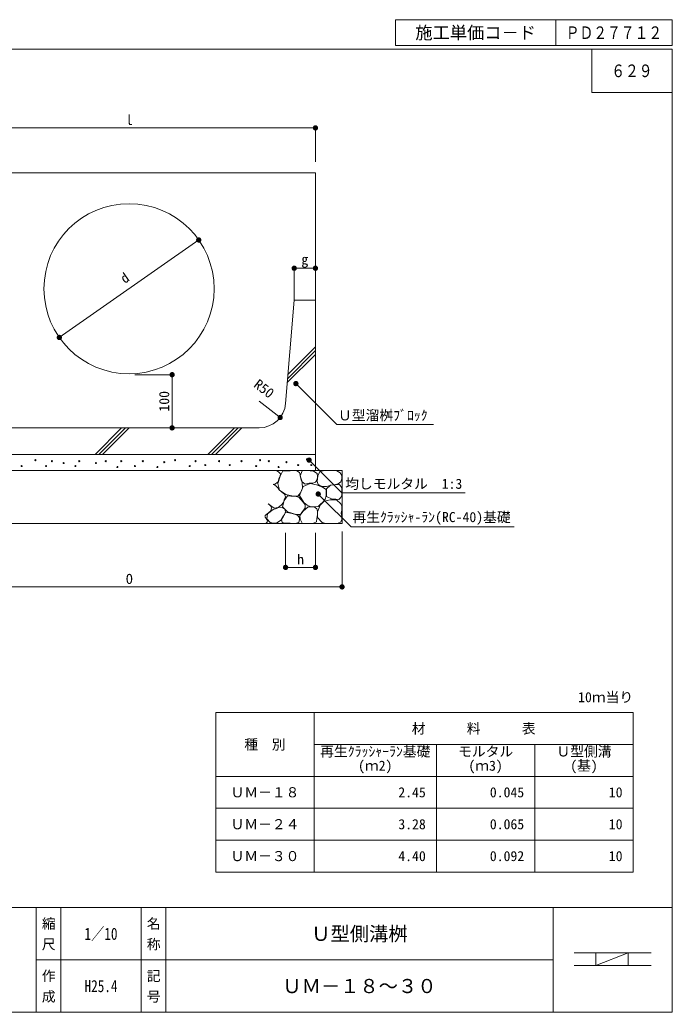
# Model space of a CAD drawing. Units: millimetres at full size, sheet at 1:10; details may follow other scales. Extents: x 121 to 2859, y 2250 to 4117.
# Drawn here: x 1632 to 2859, y 2250 to 4117 of the extents above; entities that cross this region are included whole.
import ezdxf
from ezdxf.enums import TextEntityAlignment as Align

# ---------------------------------------------------------------- set-up
doc = ezdxf.new("R2010")
doc.units = ezdxf.units.MM
doc.header["$LTSCALE"] = 10
doc.linetypes.add('USER1', pattern=[50, 37.5, -12.5])
for name, color, linetype, lineweight in [('0_2', 7, 'Continuous', 13), ('_0-0_', 7, 'Continuous', 13), ('ハッチ', 4, 'Continuous', 13), ('寸法', 1, 'Continuous', 13), ('本体', 7, 'Continuous', 13)]:
    doc.layers.add(name, color=color, linetype=linetype, lineweight=lineweight)
doc.styles.add('@ＭＳ ゴシック', font='')
doc.styles.add('ＭＳ ゴシック', font='')
doc.styles.get('@ＭＳ ゴシック').set_extended_font_data('@MS Gothic')
doc.styles.get('ＭＳ ゴシック').set_extended_font_data('MS Gothic')

# ---------------------------------------------------------------- blocks, each defined once
blk = doc.blocks.new('filled_dot')
at = {"color": 0, "linetype": 'Continuous', "lineweight": -2, "const_width": 1.25}
blk.add_lwpolyline([(-0.625, 0, 1), (0.625, 0, 1)], format="xyb", close=True, dxfattribs=at)

msp = doc.modelspace()

# ---------------------------------------------------------------- linework, layer by layer
at = {"layer": '0_2'}
for p, q in [((2000.86, 2814.03), (2000.86, 2514.03)), ((2000.86, 2814.03), (2785.86, 2814.03)), ((2185.86, 2814.03), (2185.86, 2514.03)), ((2785.86, 2814.03), (2785.86, 2514.03)), ((2185.86, 2754.03), (2785.86, 2754.03)), ((2415.86, 2754.03), (2415.86, 2514.03)), ((2600.86, 2754.03), (2600.86, 2514.03)), ((2000.86, 2694.03), (2785.86, 2694.03)), ((2000.86, 2634.03), (2785.86, 2634.03)), ((2000.86, 2574.03), (2785.86, 2574.03)), ((2000.86, 2514.03), (2785.86, 2514.03)), ((2635.3, 2348.71), (1663.35, 2348.71))]:
    msp.add_line(p, q, dxfattribs=at)
at = {"layer": '_0-0_'}
for p, q in [((2339.03, 4117.09), (2859.14, 4117.09)), ((2339.03, 4117.09), (2339.03, 4068.72)), ((2640.23, 4117.09), (2640.23, 4068.72)), ((2859.14, 4117.09), (2859.14, 4068.72)), ((2339.03, 4068.72), (2859.14, 4068.72)), ((2707.79, 4062.23), (2707.79, 3980.23)), ((2859.14, 3980.23), (2707.79, 3980.23)), ((1663.35, 2447), (1663.35, 2250.42)), ((1709.31, 2447), (1709.31, 2250.42)), ((1860.79, 2447), (1860.79, 2250.53)), ((1906.75, 2447), (1906.75, 2250.42)), ((2635.3, 2447), (2635.3, 2250.42))]:
    msp.add_line(p, q, dxfattribs=at)
at = {"layer": '_0-0_', "color": 6}
msp.add_line((121.01, 2447), (2859.14, 2447), dxfattribs=at)
msp.add_lwpolyline([(2859.14, 4062.23), (121.01, 4062.23), (121.01, 2250.42), (2859.14, 2250.42)], close=True, dxfattribs=at)
at = {"layer": 'ハッチ'}
for p, q in [((2136.07, 3442.54), (2188.32, 3494.79)), ((2136.71, 3450.25), (2188.32, 3501.86)), ((1773.87, 3299.54), (1823.87, 3349.54)), ((1780.94, 3299.54), (1830.94, 3349.54)), ((1986, 3299.54), (2036, 3349.54)), ((1993.07, 3299.54), (2043.07, 3349.54))]:
    msp.add_line(p, q, dxfattribs=at)
at = {"layer": 'ハッチ', "linetype": 'USER1'}
for p, q in [((2135.43, 3434.82), (2188.32, 3487.72)), ((1788.01, 3299.54), (1838.01, 3349.54)), ((2000.14, 3299.54), (2050.14, 3349.54))]:
    msp.add_line(p, q, dxfattribs=at)
at = {"layer": 'ハッチ'}
for points in [[(2119.61, 3253.73), (2122.24, 3259.23), (2122.72, 3263.05), (2118.89, 3267.11), (2115.39, 3268.61)], [(2108.87, 3243.78), (2111, 3243.22), (2117.93, 3248.23), (2119.61, 3253.73)], [(2123.65, 3204.26), (2128.44, 3209.28), (2129.63, 3214.3), (2132.02, 3219.56), (2129.87, 3224.58), (2124.37, 3229.35), (2119.82, 3232.7), (2117.91, 3236.05), (2113.61, 3240.59), (2110.26, 3242.74), (2108.73, 3243.21)], [(2097.56, 3187.68), (2100.82, 3190.35), (2104.38, 3193.76), (2105.87, 3198.95), (2103.94, 3202.95), (2100.38, 3205.76), (2099.13, 3206.65)], [(2099.17, 3206.77), (2110.98, 3198.76), (2117.91, 3199.48), (2123.65, 3204.26)], [(2091.63, 3169.89), (2095.19, 3169.89), (2097.71, 3172.41), (2097.86, 3175.38), (2095.78, 3179.23), (2092.96, 3182.79), (2092.89, 3182.83)], [(2093.42, 3184.86), (2093.7, 3184.86), (2097.56, 3187.68)]]:
    msp.add_lwpolyline(points, dxfattribs=at)
for points in [[(2160.36, 3227.28), (2163.65, 3236.38), (2163.39, 3246.75), (2161.12, 3253.83), (2159.34, 3260.92), (2158.08, 3265.47), (2153.27, 3268.76), (2147.76, 3269.38), (2140.61, 3269.01), (2133.53, 3268.5), (2127.2, 3268.5), (2122.14, 3258.64), (2117.83, 3244.98), (2120.87, 3232.59), (2132.52, 3224.24), (2146.44, 3221.21), (2155.04, 3220.96)], [(2176.3, 3245.23), (2183.39, 3245.49), (2188.45, 3247.26), (2191.49, 3252.32), (2192, 3257.63), (2191.49, 3263.95), (2184.65, 3268.25), (2178.33, 3269.01), (2171.38, 3269.33), (2163.39, 3269.01), (2159.85, 3259.15), (2163.39, 3248.27), (2168.96, 3243.72)], [(2196.32, 3241.21), (2200.89, 3239.47), (2208.94, 3239.25), (2218.07, 3241.64), (2225.9, 3242.73), (2231.12, 3244.47), (2236.12, 3247.73), (2238.02, 3253.4), (2237.69, 3260.04), (2235.03, 3264.89), (2228.51, 3268.59), (2220.46, 3269.24), (2213.53, 3269.25), (2202.85, 3268.59), (2196.54, 3267.28), (2192.84, 3259.46), (2191.54, 3248.6), (2193.71, 3243.16)], [(2178.4, 3201.84), (2186.44, 3200.95), (2193.59, 3201.84), (2197.46, 3205.41), (2202.52, 3210.47), (2206.39, 3215.23), (2208.47, 3221.78), (2208.47, 3228.32), (2208.77, 3233.38), (2201.63, 3237.84), (2190.31, 3242.6), (2178.4, 3244.98), (2165.42, 3239.42), (2158.58, 3222.47), (2166.19, 3208.98), (2172.74, 3203.93)], [(2226.8, 3215.21), (2232.12, 3214.58), (2236.19, 3218.65), (2238.02, 3223.13), (2237.75, 3229.78), (2237.97, 3236.47), (2233.37, 3243.02), (2216.8, 3241.46), (2209.29, 3234.59), (2208.98, 3220.21), (2219.92, 3215.21)], [(2164.15, 3192.38), (2166.68, 3195.41), (2169.22, 3199.2), (2168.96, 3204.52), (2165.93, 3209.07), (2160.86, 3214.89), (2157.32, 3219.44), (2152.26, 3220.45), (2141.88, 3220.96), (2135.55, 3221.71), (2129.73, 3212.86), (2126.44, 3201.23), (2135.55, 3191.62), (2152.26, 3186.31), (2160.36, 3186.81)], [(2228.92, 3169.9), (2235.35, 3171.96), (2237.93, 3176.59), (2238.04, 3182.8), (2236.9, 3189.2), (2238.12, 3194.96), (2237.67, 3202.09), (2236.12, 3206.95), (2227.63, 3213.9), (2215.79, 3214.15), (2204.46, 3211.84), (2197.25, 3204.38), (2192.1, 3191.77), (2192.36, 3181.22), (2200.85, 3171.7), (2207.55, 3169.9), (2217.59, 3169.64)], [(2126.28, 3181.8), (2129.87, 3186.81), (2132.02, 3191.59), (2130.59, 3196.61), (2126.28, 3199.72), (2120.78, 3200.44), (2115.28, 3198.05), (2108.58, 3196.14), (2098.06, 3187.53), (2096.62, 3178.21), (2103.08, 3171.28), (2109.3, 3170.08), (2115.28, 3170.32), (2122.93, 3175.82)], [(2190.94, 3179.12), (2192.11, 3185.88), (2192.11, 3192.41), (2191.18, 3197.07), (2185.81, 3200.8), (2174.61, 3201.04), (2165.04, 3193.11), (2158.74, 3184.48), (2159.67, 3177.72), (2163.64, 3170.49), (2171.81, 3169.79), (2184.64, 3170.02), (2190.48, 3173.05)], [(2158.36, 3177.01), (2158.6, 3180.12), (2155.49, 3184.42), (2150.94, 3186.57), (2144.72, 3188.48), (2138.27, 3189.92), (2132.29, 3190.39), (2128.46, 3183.7), (2124.63, 3177.25), (2125.83, 3171.27), (2131.33, 3170.08), (2140.66, 3170.56), (2150.22, 3169.6), (2157.16, 3171.51)]]:
    msp.add_lwpolyline(points, close=True, dxfattribs=at)
for centre in [(1661.52, 3288.75), (1692.75, 3286.92), (1744.2, 3286.92), (1793.81, 3286.92), (1823.21, 3286.92), (1863.63, 3286.92), (1904.05, 3285.08), (1924.26, 3288.75), (1962.85, 3286.92), (2006.95, 3286.92), (2049.21, 3286.92), (2084.12, 3288.75), (2100.66, 3286.92), (2133.73, 3285.08), (2172.31, 3290.59), (1635.79, 3277.73), (1681.73, 3277.73), (1714.8, 3283.24), (1736.85, 3277.73), (1775.43, 3283.24), (1815.86, 3275.89), (1848.93, 3277.73), (1891.19, 3275.89), (1951.83, 3277.73), (1981.22, 3279.57), (2027.16, 3279.57), (2076.77, 3277.73), (2119.03, 3275.89), (2155.78, 3279.57), (2180.55, 3279.57)]:
    msp.add_circle(centre, 1, dxfattribs=at)
at = {"layer": '寸法'}
for p, q in [((1488.32, 3913.82), (2188.32, 3913.82)), ((2188.32, 3850.25), (2188.32, 3913.82)), ((1968.88, 3702.97), (1706.64, 3519.59)), ((2148.32, 3649.84), (2188.32, 3649.84)), ((2148.32, 3589.54), (2148.32, 3649.84)), ((2188.32, 3589.54), (2188.32, 3649.84)), ((1848.34, 3449.54), (1918.73, 3449.54)), ((1918.73, 3449.54), (1918.73, 3349.54)), ((2082.31, 3399.54), (2121.97, 3369.08)), ((1848.34, 3349.54), (1918.73, 3349.54)), ((2132.14, 3152.1), (2132.14, 3087.06)), ((2188.32, 3152.1), (2188.32, 3087.06)), ((2238.32, 3154.6), (2238.32, 3050.4)), ((2132.14, 3087.06), (2188.32, 3087.06)), ((1438.32, 3050.4), (2238.32, 3050.4))]:
    msp.add_line(p, q, dxfattribs=at)
for points in [[(2151.48, 3432.88), (2158.55, 3425.81), (2228.46, 3355.9), (2410.63, 3355.9)], [(2176.43, 3288.82), (2183.5, 3281.75), (2238.13, 3227.13), (2470.12, 3227.13)], [(2193.54, 3225.07), (2200.61, 3218), (2255.24, 3163.38), (2562.04, 3163.38)]]:
    msp.add_lwpolyline(points, dxfattribs=at)
at = {"layer": '本体'}
for p, q in [((1488.32, 3829.54), (2188.32, 3829.54)), ((2188.32, 3829.54), (2188.32, 3299.54)), ((2132.14, 3395.39), (2148.32, 3589.54)), ((2148.32, 3589.54), (2188.32, 3589.54)), ((2082.31, 3349.54), (1594.33, 3349.54)), ((1488.32, 3299.54), (2188.32, 3299.54)), ((2188.32, 3299.54), (2188.32, 3269.54)), ((1438.32, 3269.54), (2238.32, 3269.54)), ((2238.32, 3269.54), (2238.32, 3169.54)), ((1438.32, 3169.54), (2238.32, 3169.54)), ((2674.99, 2361.9), (2819.51, 2361.9)), ((2715.88, 2361.9), (2715.88, 2338.27)), ((2776.66, 2361.9), (2715.88, 2338.27)), ((2776.66, 2361.9), (2776.66, 2338.27)), ((2674.99, 2338.27), (2819.51, 2338.27))]:
    msp.add_line(p, q, dxfattribs=at)
msp.add_circle((1837.76, 3611.28), 160, dxfattribs=at)
msp.add_arc((2082.31, 3399.54), 50, 270, 355.23637, dxfattribs=at)

# ---------------------------------------------------------------- block references
at = {"layer": '寸法', "xscale": 4, "yscale": 4}
for p, rotation in [((2188.32, 3913.82), 180), ((1968.88, 3702.97), 215), ((2188.32, 3649.84), 180), ((1706.64, 3519.59), 35), ((1918.73, 3449.54), 270), ((2151.48, 3432.88), 315), ((2121.97, 3369.08), 142.5), ((1918.73, 3349.54), 90), ((2176.43, 3288.82), 315), ((2193.54, 3225.07), 315), ((2188.32, 3087.06), 180), ((2238.32, 3050.4), 180)]:
    msp.add_blockref('filled_dot', p, dxfattribs=dict(at, rotation=rotation))
for p in [(2148.32, 3649.84), (2132.14, 3087.06)]:
    msp.add_blockref('filled_dot', p, dxfattribs=at)

# ---------------------------------------------------------------- texts
at = {"layer": '_0-0_', "style": 'ＭＳ ゴシック'}
for s, height, p in [('施工単価コ－ド', 23.74, (2489.63, 4092.91)), ('材\u3000\u3000\u3000料\u3000\u3000\u3000表', 18.99, (2485.86, 2784.03)), ('種\u3000別', 18.99, (2093.36, 2754.03)), ('ＵＭ－１８', 18.99, (2093.36, 2664.03)), ('ＵＭ－２４', 18.99, (2093.36, 2604.03)), ('ＵＭ－３０', 18.99, (2093.36, 2544.03)), ('Ｕ型側溝桝', 26.58, (2271.02, 2397.85)), ('ＵＭ－１８～３０', 26.58, (2271.02, 2299.56))]:
    msp.add_text(s, height=height, dxfattribs=at).set_placement(p, align=Align.MIDDLE_CENTER)
at = {"layer": '_0-0_', "style": 'ＭＳ ゴシック', "width": 0.8}
for s, height, p in [('ＰＤ２７７１２', 23.74, (2749.68, 4092.91)), ('６２９', 23.74, (2783.47, 4021.23)), ('1／10', 22.79, (1785.05, 2397.85)), ('H25.4', 22.79, (1785.05, 2299.56))]:
    msp.add_text(s, height=height, dxfattribs=at).set_placement(p, align=Align.MIDDLE_CENTER)
at = {"layer": '_0-0_', "style": 'ＭＳ ゴシック'}
for s, p in [('10ｍ当り', (2785.86, 2843)), ('2.45', (2395.86, 2664.03)), ('0.045', (2580.86, 2664.03)), ('10', (2765.86, 2664.03)), ('3.28', (2395.86, 2604.03)), ('0.065', (2580.86, 2604.03)), ('10', (2765.86, 2604.03)), ('4.40', (2395.86, 2544.03)), ('0.092', (2580.86, 2544.03)), ('10', (2765.86, 2544.03))]:
    msp.add_text(s, height=18.99, dxfattribs=at).set_placement(p, align=Align.MIDDLE_RIGHT)
for s, p in [('再生ｸﾗｯｼｬｰﾗﾝ基礎', (2197.26, 2750.38)), ('モルタル', (2456.56, 2750.38)), ('Ｕ型側溝', (2641.56, 2750.38)), ('(ｍ2)', (2268.48, 2723.58)), ('(ｍ3)', (2475.98, 2723.58)), ('(基)', (2667.46, 2723.58))]:
    msp.add_text(s, height=18.99, dxfattribs=at).set_placement(p, align=Align.TOP_LEFT)
at = {"layer": '_0-0_', "style": '@ＭＳ ゴシック'}
for s, p in [(' 縮 尺 ', (1686.33, 2397.85)), ('名 称', (1883.77, 2397.85)), ('作 成', (1686.33, 2299.56)), ('記 号', (1883.77, 2299.56))]:
    msp.add_text(s, height=18.99, rotation=270, dxfattribs=at).set_placement(p, align=Align.MIDDLE_CENTER)
at = {"layer": '寸法', "style": 'ＭＳ ゴシック'}
for s, p in [('l', (1838.32, 3928.82)), ('g', (2168.32, 3666.47)), ('h', (2160.23, 3102.06)), ('O', (1838.32, 3065.4))]:
    msp.add_text(s, height=18.99, dxfattribs=at).set_placement(p, align=Align.MIDDLE_CENTER)
for s, rotation, p in [('d', 34.964, (1829.55, 3631.61)), ('R50', 322.473, (2091.71, 3423.34)), ('100', 90, (1903.73, 3399.54))]:
    msp.add_text(s, height=18.99, rotation=rotation, dxfattribs=at).set_placement(p, align=Align.MIDDLE_CENTER)
at = {"layer": '寸法', "color": 3, "style": 'ＭＳ ゴシック'}
for s, p in [('Ｕ型溜桝ﾌﾞﾛｯｸ', (2230.83, 3357.96)), ('均しモルタル\u30001:3', (2244.36, 3229.18)), ('再生ｸﾗｯｼｬ-ﾗﾝ(RC-40)基礎', (2257.87, 3166.53))]:
    msp.add_text(s, height=18.99, dxfattribs=at).set_placement(p, align=Align.BOTTOM_LEFT)

doc.saveas('drawing.dxf')
